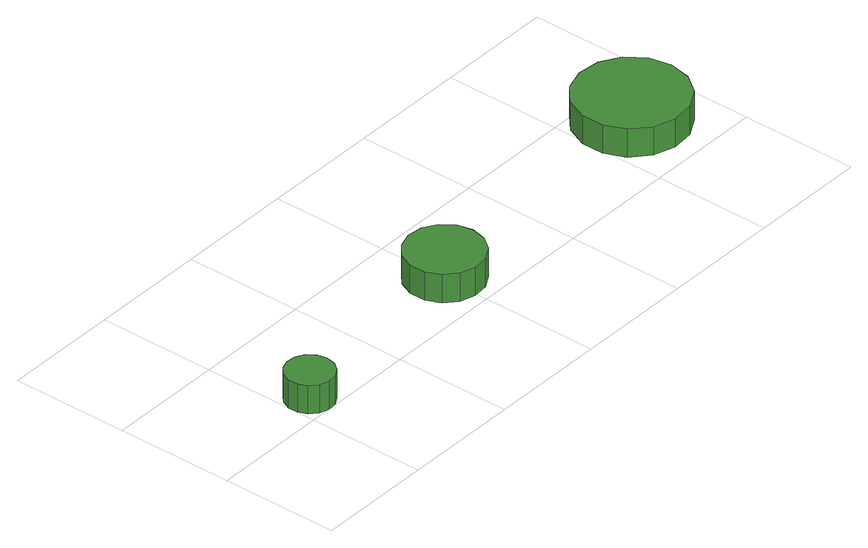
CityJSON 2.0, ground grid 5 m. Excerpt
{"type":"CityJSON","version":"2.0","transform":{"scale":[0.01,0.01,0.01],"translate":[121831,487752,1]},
"CityObjects":{
"tree1":{"type":"SolitaryVegetationObject","attributes":{"function":"something"},"geometry":[{"type":"MultiSurface","lod":"1","boundaries":[[[0,1,2,3,4,5,6,7,8,9,10,11,12,13,14]],[[15,16,17,18,19,20,21,22,23,24,25,26,27,28,29]],[[0,29,28,1]],[[1,28,27,2]],[[2,27,26,3]],[[3,26,25,4]],[[4,25,24,5]],[[5,24,23,6]],[[6,23,22,7]],[[7,22,21,8]],[[8,21,20,9]],[[9,20,19,10]],[[10,19,18,11]],[[11,18,17,12]],[[12,17,16,13]],[[13,16,15,14]],[[14,15,29,0]]]}]},
"tree2":{"type":"SolitaryVegetationObject","attributes":{"function":"something"},"geometry":[{"type":"MultiSurface","lod":"1","boundaries":[[[30,31,32,33,34,35,36,37,38,39,40,41,42,43,44]],[[45,46,47,48,49,50,51,52,53,54,55,56,57,58,59]],[[30,59,58,31]],[[31,58,57,32]],[[32,57,56,33]],[[33,56,55,34]],[[34,55,54,35]],[[35,54,53,36]],[[36,53,52,37]],[[37,52,51,38]],[[38,51,50,39]],[[39,50,49,40]],[[40,49,48,41]],[[41,48,47,42]],[[42,47,46,43]],[[43,46,45,44]],[[44,45,59,30]]]}]},
"tree3":{"type":"SolitaryVegetationObject","attributes":{"function":"something"},"geometry":[{"type":"MultiSurface","lod":"1","boundaries":[[[60,61,62,63,64,65,66,67,68,69,70,71,72,73,74]],[[75,76,77,78,79,80,81,82,83,84,85,86,87,88,89]],[[60,89,88,61]],[[61,88,87,62]],[[62,87,86,63]],[[63,86,85,64]],[[64,85,84,65]],[[65,84,83,66]],[[66,83,82,67]],[[67,82,81,68]],[[68,81,80,69]],[[69,80,79,70]],[[70,79,78,71]],[[71,78,77,72]],[[72,77,76,73]],[[73,76,75,74]],[[74,75,89,60]]]}]}
},
"vertices":[
[200,100,149],[192,141,149],[167,175,149],[131,196,149],[89,200,149],[50,187,149],[19,159,149],[2,121,149],[2,79,149],[19,41,149],[50,13,149],[89,0,149],[131,4,149],[167,25,149],[192,59,149],[192,59,22],[167,25,22],[131,4,22],[89,0,22],[50,13,22],[19,41,22],[2,79,22],[2,121,22],[19,159,22],[50,187,22],[89,200,22],[131,196,22],[167,175,22],[192,141,22],[200,100,22],
[1162,200,157],[1148,266,157],[1108,320,157],[1050,354,157],[983,361,157],[919,340,157],[869,295,157],[842,234,157],[842,166,157],[869,105,157],[919,60,157],[983,39,157],[1050,46,157],[1108,80,157],[1148,134,157],[1148,134,30],[1108,80,30],[1050,46,30],[983,39,30],[919,60,30],[869,105,30],[842,166,30],[842,234,30],[869,295,30],[919,340,30],[983,361,30],[1050,354,30],[1108,320,30],[1148,266,30],[1162,200,30],
[2432,300,162],[2412,394,162],[2355,472,162],[2272,520,162],[2176,530,162],[2084,501,162],[2013,436,162],[1974,348,162],[1974,252,162],[2013,164,162],[2084,99,162],[2176,70,162],[2272,80,162],[2355,128,162],[2412,206,162],[2412,206,35],[2355,128,35],[2272,80,35],[2176,70,35],[2084,99,35],[2013,164,35],[1974,252,35],[1974,348,35],[2013,436,35],[2084,501,35],[2176,530,35],[2272,520,35],[2355,472,35],[2412,394,35],[2432,300,35]
]}
